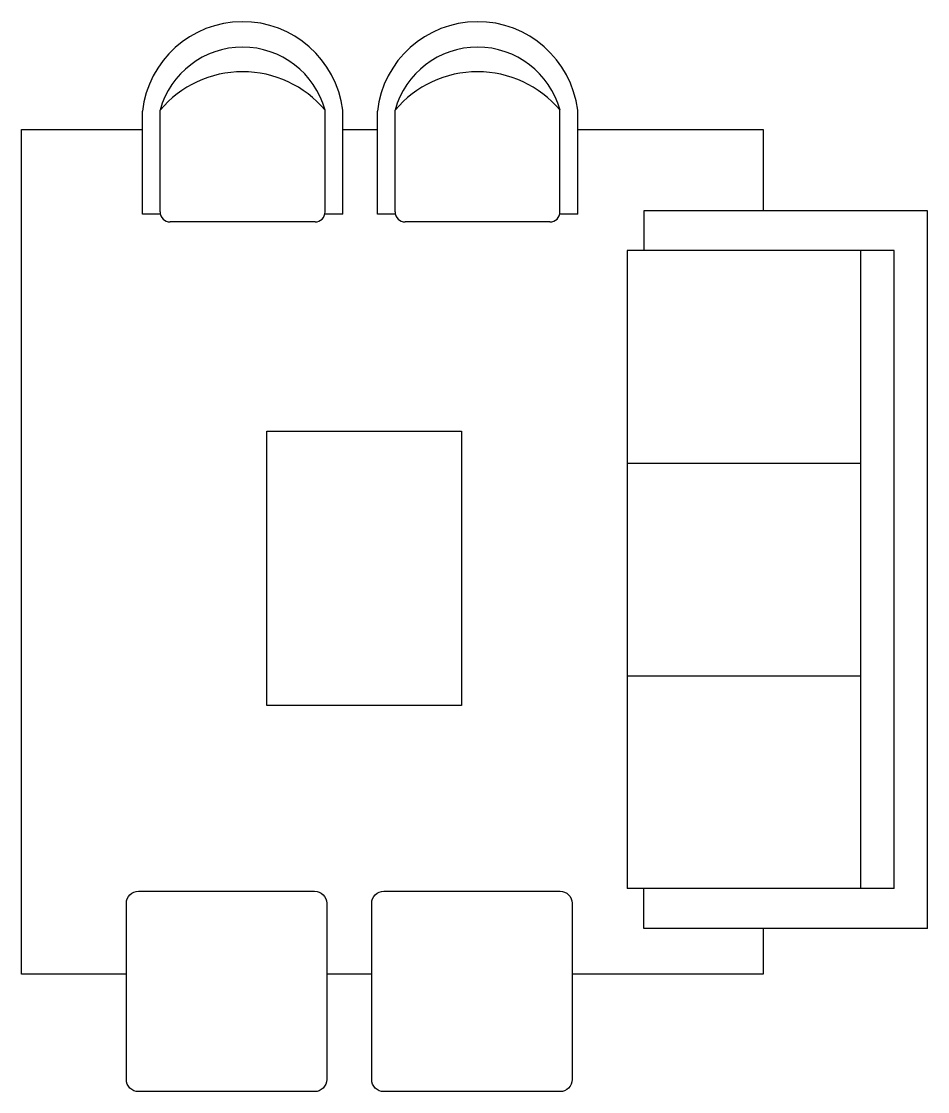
# Model space of a CAD drawing. Extents: x -4.95 to -2.24, y 20.84 to 24.05.
import ezdxf

# ---------------------------------------------------------------- set-up
doc = ezdxf.new("R2010")
doc.units = 0
doc.layers.get('0').update_dxf_attribs({"linetype": 'CONTINUOUS'})

# ---------------------------------------------------------------- blocks, each defined once
blk = doc.blocks.new('AC18C')
for p, q in [((-0.039, 0.5), (-0.5583, 0.5)), ((-0.039, 0.5), (-0.039, 0.4117)), ((-0.05, 0.4117), (-0.5583, 0.4117)), ((0, 0.3617), (0, -0.3617)), ((-0.05, -0.4117), (-0.5583, -0.4117)), ((-0.039, -0.4109), (-0.039, -0.5)), ((-0.039, -0.5), (-0.5528, -0.5))]:
    blk.add_line(p, q)
for centre, radius, start, end in [((-0.4965, 0.0003), 0.5035, 97.0495, 263.5769), ((-0.446, 0), 0.4268, 105.249, 254.751), ((-0.2119, 0), 0.5381, 130.0756, 229.9244), ((-0.05, 0.3617), 0.05, 0, 90), ((-0.05, -0.3617), 0.05, 270, 0)]:
    blk.add_arc(centre, radius, start, end)
blk = doc.blocks.new('AC191')
for p, q in [((0, 0.5), (0.9444, 0.5)), ((0, 0.5), (0, -0.5)), ((0.9444, 0.5), (0.9444, 0.4444)), ((0.1111, 0.4444), (0.1111, -0.4444)), ((0.1111, 0.4444), (1, 0.4444)), ((0.2222, 0.4444), (0.2222, -0.4444)), ((1, -0.4444), (1, 0.4444)), ((1, 0.1481), (0.2222, 0.1481)), ((1, -0.1481), (0.2222, -0.1481)), ((0.1111, -0.4444), (1, -0.4444)), ((0.9444, -0.5), (0.9444, -0.4444)), ((0, -0.5), (0.9444, -0.5))]:
    blk.add_line(p, q)

msp = doc.modelspace()

# ---------------------------------------------------------------- linework, layer by layer
at = {"color": 0}
for points in [[(-4.9529, 21.1955), (-4.9529, 23.7256), (-4.5902, 23.7256)], [(-3.9903, 23.7256), (-3.8865, 23.7256)], [(-3.2865, 23.7256), (-2.7306, 23.7256), (-2.7306, 23.4818)], [(-2.7306, 21.3319), (-2.7306, 21.1955), (-3.3034, 21.1955)], [(-4.6384, 21.1955), (-4.9529, 21.1955)], [(-3.9034, 21.1955), (-4.0384, 21.1955)]]:
    msp.add_lwpolyline(points, dxfattribs=at)
msp.add_lwpolyline([(-4.218, 22), (-4.218, 22.822), (-3.6347, 22.822), (-3.6347, 22)], close=True, dxfattribs=at)
for points in [[(-4.6384, 20.8794), (-4.6384, 21.4074, -0.414214), (-4.6024, 21.4434), (-4.0744, 21.4434, -0.414214), (-4.0384, 21.4074), (-4.0384, 20.8794, -0.414214), (-4.0744, 20.8434), (-4.6024, 20.8434, -0.414214)], [(-3.9034, 20.8794), (-3.9034, 21.4074, -0.414214), (-3.8674, 21.4434), (-3.3394, 21.4434, -0.414214), (-3.3034, 21.4074), (-3.3034, 20.8794, -0.414214), (-3.3394, 20.8434), (-3.8674, 20.8434, -0.414214)]]:
    msp.add_lwpolyline(points, format="xyb", close=True, dxfattribs=at)

# ---------------------------------------------------------------- block references
at = {"color": 0, "zscale": 0.63}
for name, p, xscale, yscale, rotation in [('AC18C', (-4.2903, 23.4482), 0.6, 0.6, 270), ('AC18C', (-3.5865, 23.4482), 0.6, 0.6, 270), ('AC191', (-2.2382, 22.4069), 0.9, 2.15, 180)]:
    msp.add_blockref(name, p, dxfattribs=dict(at, xscale=xscale, yscale=yscale, rotation=rotation))

doc.saveas('drawing.dxf')
